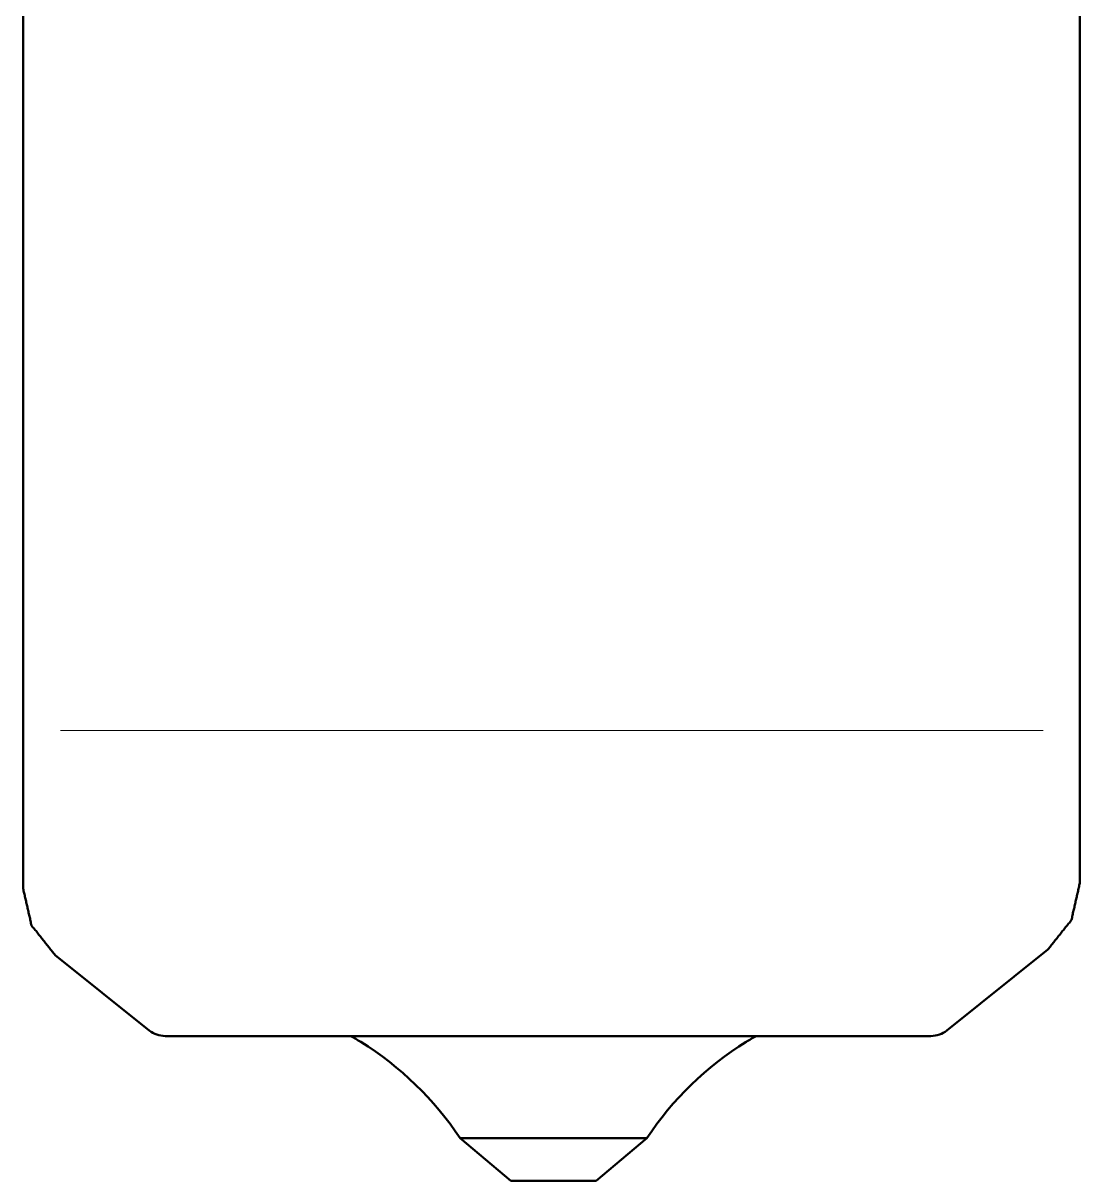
# Paper-space layout 'Layout1' of a CAD drawing. Header units: millimetres. Extents: x 69 to 348, y 30 to 269.
# Drawn here: x 313.77 to 338.58, y 94.43 to 121.61 of the extents above; entities that cross this region are included whole.
import ezdxf

# ---------------------------------------------------------------- set-up
doc = ezdxf.new("R2010")
doc.units = ezdxf.units.MM
doc.layers.add('170', color=7, linetype='Continuous', true_color=0xffffff)

psp = doc.layouts.get("Layout1")

# ---------------------------------------------------------------- linework, layer by layer
at = {"layer": '170', "color": 155, "linetype": 'Continuous', "lineweight": 50}
for p, q in [((338.58, 130.829), (338.58, 105.966)), ((313.766, 105.966), (313.766, 122.229)), ((335.457, 97.961), (337.832, 99.861)), ((337.829, 99.859), (337.829, 99.859)), ((314.516, 99.73), (316.728, 97.961)), ((324.027, 95.429), (325.219, 94.429)), ((327.219, 94.429), (328.41, 95.429))]:
    psp.add_line(p, q, dxfattribs=at)
at = {"layer": '170', "color": 155, "linetype": 'Continuous', "lineweight": 13}
psp.add_line((314.646, 105.005), (337.718, 105.005), dxfattribs=at)
at = {"layer": '170', "color": 155, "linetype": 'Continuous', "lineweight": 50}
for centre, radius, start, end in [((317.103, 98.429), 0.6, 231.3402, 270), ((335.082, 98.429), 0.6, 270, 308.6598), ((317.693, 91.229), 7.6, 58.2245, 60.2758), ((317.693, 91.229), 7.6, 33.5477, 58.2245), ((334.744, 91.229), 7.6, 121.7755, 146.4523), ((334.744, 91.229), 7.6, 119.7242, 121.7755)]:
    psp.add_arc(centre, radius, start, end, dxfattribs=at)
for points, knots in [([(313.766, 101.291), (313.766, 101.33), (313.766, 101.37), (313.766, 101.526), (313.766, 101.922), (313.766, 102.467), (313.766, 102.952), (313.766, 103.306), (313.766, 103.871), (313.766, 104.676), (313.766, 105.527), (313.766, 105.966)], [0, 0, 0.008368, 0.01683, 0.05017, 0.134996, 0.251487, 0.355338, 0.430958, 0.551789, 0.723965, 0.906007, 1, 1]), ([(338.58, 105.966), (338.58, 105.123), (338.58, 104.321), (338.58, 103.573), (338.58, 102.894), (338.58, 102.307), (338.58, 102.056), (338.58, 101.791), (338.58, 101.724), (338.58, 101.682), (338.58, 101.591), (338.58, 101.45), (338.58, 101.421)], [0, 0, 0.18557, 0.361959, 0.526561, 0.675849, 0.80506, 0.860232, 0.918462, 0.933323, 0.942488, 0.962563, 0.993463, 1, 1]), ([(338.58, 101.421), (338.383, 100.556), (337.832, 99.861)], [0, 0, 0.500001, 1, 1]), ([(314.516, 99.73), (313.964, 100.425), (313.766, 101.291)], [0, 0, 0.499997, 1, 1]), ([(317.103, 97.829), (317.226, 97.829), (318.115, 97.829), (319.78, 97.829), (322.059, 97.829), (324.731, 97.829), (327.535, 97.829), (330.199, 97.829), (332.464, 97.829), (334.108, 97.829), (334.972, 97.829), (335.082, 97.829)], [0, 0, 0.006832, 0.056254, 0.148864, 0.275649, 0.42427, 0.58026, 0.728437, 0.85438, 0.945829, 0.993887, 1, 1]), ([(324.027, 95.429), (324.133, 95.429), (324.921, 95.429), (326.2, 95.429)], [0, 0, 0.048835, 0.411593, 1, 1]), ([(326.2, 95.429), (326.882, 95.429), (327.987, 95.429), (328.41, 95.429)], [0, 0, 0.30842, 0.808635, 1, 1]), ([(326.21, 94.429), (325.714, 94.429), (325.219, 94.429)], [0, 0, 0.500657, 1, 1]), ([(327.219, 94.429), (327.083, 94.429), (326.21, 94.429)], [0, 0, 0.134253, 1, 1])]:
    psp.add_open_spline(points, degree=1, knots=knots, dxfattribs=at)
psp.add_open_spline([(317.103, 97.829), (317.103, 97.829)], degree=1, dxfattribs=at)

doc.saveas('drawing.dxf')
